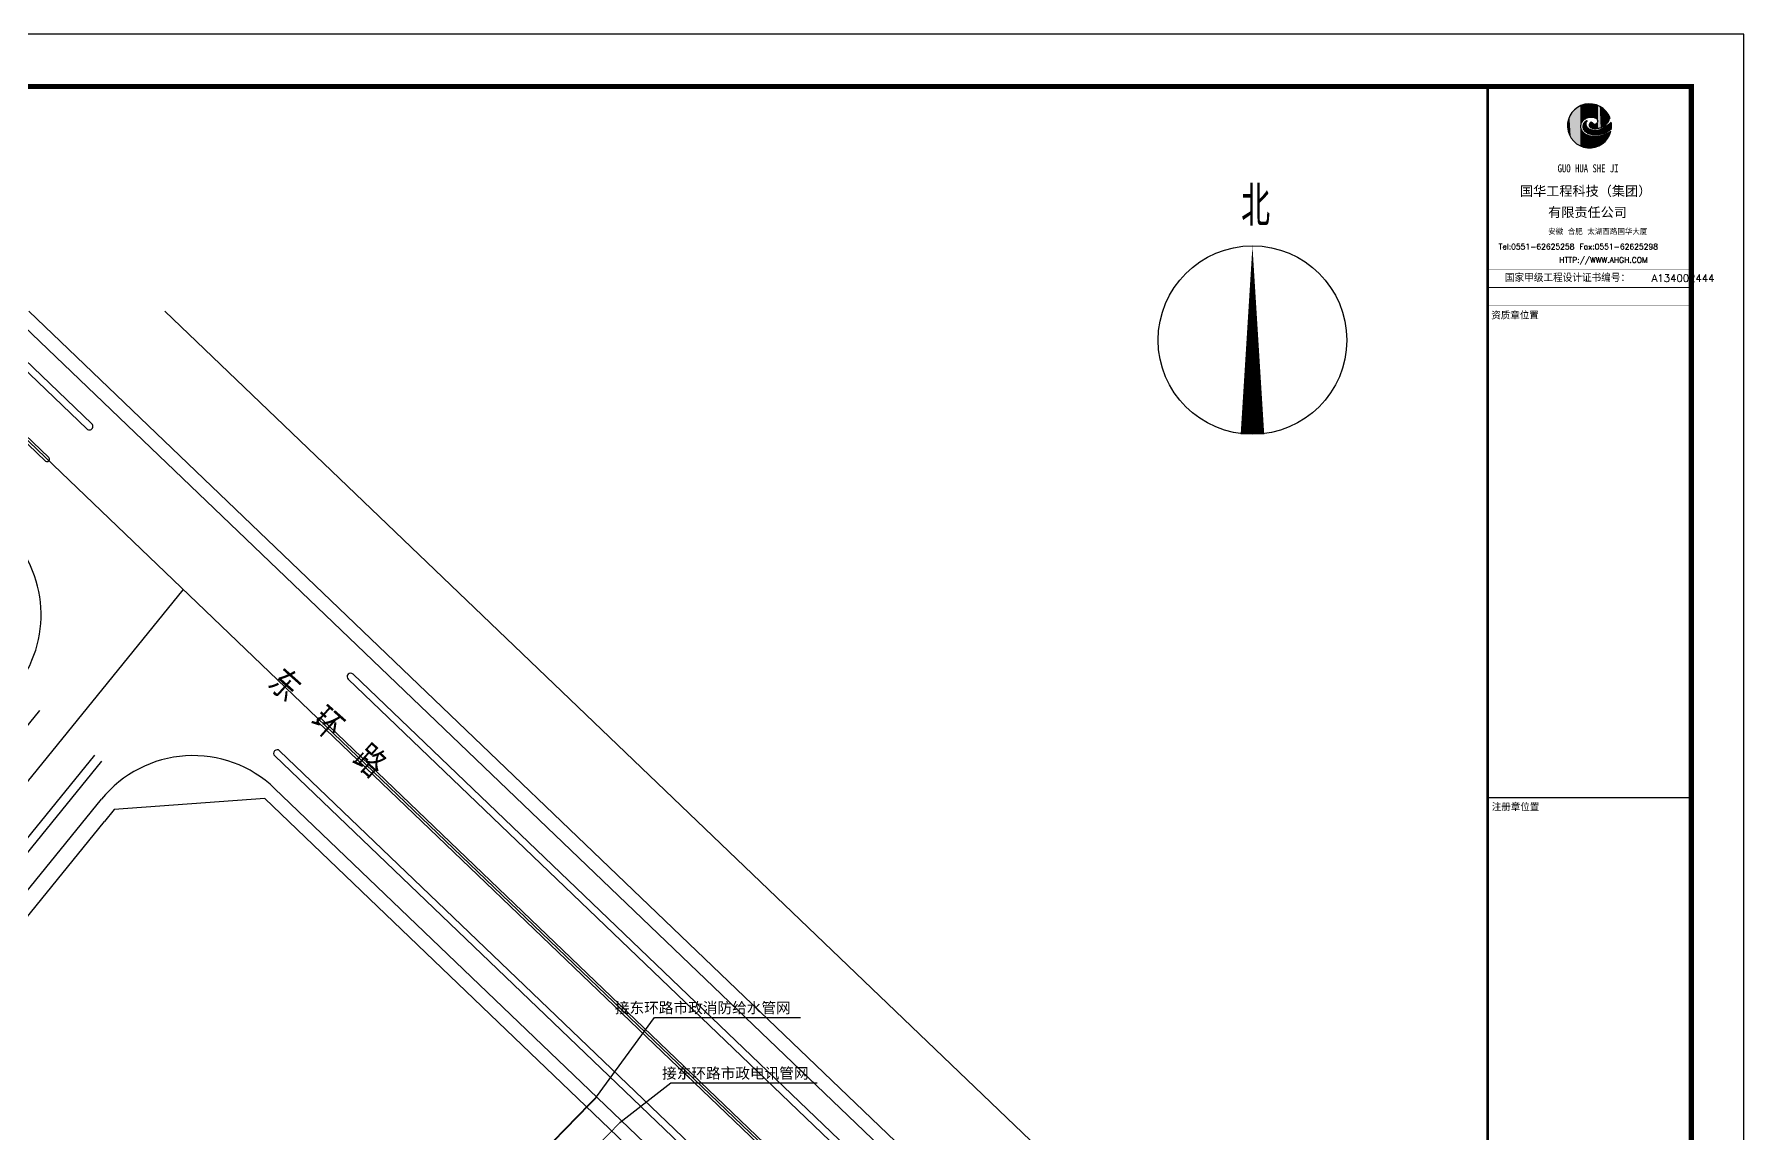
# Model space of a CAD drawing. Extents: x -21908402 to 2004492, y 83987 to 5079726.
# Drawn here: x 1971858 to 2004492, y 419987 to 440987 of the extents above; entities that cross this region are included whole.
import ezdxf

# ---------------------------------------------------------------- set-up
doc = ezdxf.new("R2010")
doc.units = 0
doc.header["$LTSCALE"] = 1000
doc.linetypes.add('DASHDOT', pattern=[25.4, 12.7, -6.35, 0, -6.35])
doc.layers.get('0').update_dxf_attribs({"linetype": 'CONTINUOUS'})
for name, color, linetype in [('DIM_LEAD', 3, 'CONTINUOUS'), ('DIM_SYMB', 3, 'CONTINUOUS'), ('PP-PM-TK', 7, 'CONTINUOUS'), ('PUB_TEXT', 7, 'CONTINUOUS'), ('PUB_TITLE', 4, 'CONTINUOUS'), ('RD-中线', 1, 'CONTINUOUS'), ('RD-侧石线', 5, 'CONTINUOUS'), ('RD-红线', 7, 'CONTINUOUS'), ('RD-绿线', 3, 'CONTINUOUS'), ('TX-图例', 7, 'CONTINUOUS'), ('地块划分线', 1, 'DASHDOT')]:
    doc.layers.add(name, color=color, linetype=linetype)
doc.styles.add('-黑体', font='simhei.ttf', dxfattribs={"width": 0.8})
doc.styles.add('_TCH_DIM', font='SIMPLEX', dxfattribs={"bigfont": 'GBCBIG'})
doc.styles.add('_TCH_DYN', font='')
doc.styles.add('DIMST', font='', dxfattribs={"width": 0.8})
doc.styles.add('STYLE1', font='simhei.ttf', dxfattribs={"width": 0.8})
doc.styles.add('TQ', font='txt.shx', dxfattribs={"width": 0.8, "bigfont": 'hztxt.shx'})
doc.styles.get('_TCH_DYN').set_extended_font_data('SimSun')
doc.styles.get('DIMST').set_extended_font_data('SimSun')
doc.linetypes.add('GX_GS', pattern='A,2,-0.1,[61,LZX,S=1,R=0,X=0,Y=0],-1.0125,2', length=5.1125)

# ---------------------------------------------------------------- blocks, each defined once
blk = doc.blocks.new('*U12')
at = {"layer": 'PP-PM-TK', "color": 1}
for points in [[(-504, 535), (-434, -593), (-434, 589)], [(-434, 589), (-390, -619), (-390, 622)], [(-434, -593), (-434, 589), (-390, -619)], [(-390, 622), (-310, -666), (-310, 662)], [(-390, -619), (-390, 622), (-310, -666)], [(-310, 662), (-302, -669), (-302, 667)], [(-310, -666), (-310, 662), (-302, -669)], [(-302, 667), (-300, 1), (-300, 667)], [(-300, 667), (-299, 9), (-299, 668)], [(-299, 668), (-289, 51), (-289, 673)], [(-289, 673), (-287, 62), (-287, 674)], [(-287, 674), (-274, 89), (-274, 680)], [(-274, 680), (-262, 115), (-262, 686)], [(-262, 686), (-255, 126), (-255, 688)], [(-262, 686), (-262, 115), (-262, 686)], [(-255, 688), (-231, 157), (-231, 695)], [(-231, 695), (-227, 163), (-227, 696)], [(-227, 696), (-222, 168), (-222, 697)], [(-222, 697), (-221, 168), (-221, 697)], [(-221, 697), (-215, 174), (-215, 699)], [(-215, 699), (-211, 177), (-211, 700)], [(-211, 700), (-202, 186), (-202, 703)], [(-202, 703), (-199, 188), (-199, 704)], [(-199, 704), (-185, 201), (-185, 708)], [(-185, 708), (-183, 203), (-183, 708)], [(-183, 708), (-179, 206), (-179, 709)], [(-179, 709), (-176, 208), (-176, 710)], [(-176, 710), (-175, 208), (-175, 710)], [(-175, 710), (-163, 216), (-163, 714)], [(-163, 714), (-142, 228), (-142, 719)], [(-142, 719), (-124, 239), (-124, 724)], [(-124, 724), (-123, 240), (-123, 724)], [(-123, 724), (-122, 240), (-122, 724)], [(-122, 724), (-114, 243), (-114, 725)], [(-114, 725), (-112, 244), (-112, 725)], [(-112, 725), (-112, 244), (-112, 725)], [(-112, 725), (-111, 244), (-111, 725)], [(-111, 725), (-110, 245), (-110, 725)], [(-110, 725), (-105, 247), (-105, 725)], [(-105, 725), (-102, 248), (-102, 726)], [(-102, 726), (-101, 249), (-101, 726)], [(-101, 726), (-95, 251), (-95, 726)], [(-95, 726), (-89, 254), (-89, 727)], [(-89, 727), (-85, 255), (-85, 727)], [(-85, 727), (-83, 256), (-83, 727)], [(-83, 727), (-79, 257), (-79, 727)], [(-79, 727), (-59, 265), (-59, 729)], [(-59, 729), (-54, 267), (-54, 729)], [(-54, 729), (-45, 270), (-45, 730)], [(-45, 730), (-34, 272), (-34, 731)], [(-34, 731), (-28, 273), (-28, 731)], [(-28, 731), (-19, 276), (-19, 732)], [(-19, 732), (-12, 276), (-12, 732)], [(-12, 732), (-10, 277), (-10, 732)], [(-10, 732), (-10, 277), (-10, 732)], [(-10, 732), (-9, 277), (-9, 732)], [(-9, 732), (-4, 277), (-4, 733)], [(-4, 733), (-3, 277), (-3, 733)], [(-3, 733), (2, 278), (2, 733)], [(2, 733), (7, 279), (7, 734)], [(7, 734), (16, 280), (16, 734)], [(16, 280), (16, 734), (18, 279)], [(16, 734), (18, 279), (18, 734)], [(18, 279), (18, 734), (21, 279)], [(21, 279), (21, 734), (28, 279)], [(28, 279), (28, 733), (30, 279)], [(30, 279), (30, 733), (40, 278)], [(40, 278), (40, 732), (44, 278)], [(44, 278), (44, 731), (58, 277)], [(58, 277), (58, 730), (69, 276)], [(69, 276), (69, 728), (70, 276)], [(70, 276), (70, 728), (84, 275)], [(84, 275), (84, 726), (85, 275)], [(85, 275), (85, 726), (108, 274)], [(108, 274), (108, 723), (108, 274)], [(108, 274), (108, 723), (108, 274)], [(108, 274), (108, 723), (109, 274)], [(109, 274), (109, 723), (112, 273)], [(112, 273), (112, 723), (135, 270)], [(135, 270), (135, 720), (147, 269)], [(147, 269), (147, 719), (152, 268)], [(152, 268), (152, 718), (152, 268)], [(152, 268), (152, 718), (159, 268)], [(159, 268), (159, 717), (160, 267)], [(160, 267), (160, 717), (164, 267)], [(164, 267), (164, 716), (171, 265)], [(171, 265), (171, 713), (179, 263)], [(179, 263), (179, 711), (185, 262)], [(185, 262), (185, 709), (191, 261)], [(191, 261), (191, 707), (207, 254)], [(207, 254), (207, 702), (209, 253)], [(209, 253), (209, 701), (217, 250)], [(217, 250), (217, 698), (225, 244)], [(225, 244), (225, 696), (243, 230)], [(243, 230), (243, 690), (246, 228)], [(246, 228), (246, 689), (248, 227)], [(248, 227), (248, 688), (249, 226)], [(249, 226), (249, 688), (255, 216)], [(255, 216), (255, 686), (266, 199)], [(266, 199), (266, 682), (270, 192)], [(270, 192), (270, 681), (276, 155)], [(-734, 26), (-725, -117), (-725, 92)], [(-725, 92), (-715, -155), (-715, 168)], [(-725, -117), (-725, 92), (-715, -155)], [(-715, 168), (-689, -255), (-689, 245)], [(-715, -155), (-715, 168), (-689, -255)], [(-689, 245), (-669, -296), (-669, 303)], [(-689, -255), (-689, 245), (-669, -296)], [(-669, 303), (-627, -384), (-627, 377)], [(-669, -296), (-669, 303), (-627, -384)], [(-627, 377), (-598, -422), (-598, 427)], [(-627, -384), (-627, 377), (-598, -422)], [(-598, 427), (-540, -498), (-540, 493)], [(-598, -422), (-598, 427), (-540, -498)], [(-540, 493), (-504, -531), (-504, 535)], [(-540, -498), (-540, 493), (-504, -531)], [(-504, -531), (-504, 535), (-434, -593)], [(-222, 3), (-221, -43), (-221, 4)], [(-221, 4), (-215, -82), (-215, 32)], [(-221, -43), (-221, 4), (-215, -82)], [(-215, 32), (-211, -92), (-211, 48)], [(-215, -82), (-215, 32), (-211, -92)], [(-211, 48), (-202, -118), (-202, 68)], [(-211, -92), (-211, 48), (-202, -118)], [(-202, 68), (-199, -122), (-199, 73)], [(-202, -118), (-202, 68), (-199, -122)], [(-199, 73), (-185, -143), (-185, 93)], [(-199, -122), (-199, 73), (-185, -143)], [(-185, 93), (-183, -145), (-183, 96)], [(-185, -143), (-185, 93), (-183, -145)], [(-183, 96), (-179, -149), (-179, 100)], [(-183, -145), (-183, 96), (-179, -149)], [(-179, 100), (-176, -152), (-176, 103)], [(-179, -149), (-179, 100), (-176, -152)], [(-176, 103), (-175, -153), (-175, 104)], [(-176, -152), (-176, 103), (-175, -153)], [(-175, 104), (-163, -165), (-163, 116)], [(-175, -153), (-175, 104), (-163, -165)], [(-163, 116), (-142, -181), (-142, 137)], [(-163, -165), (-163, 116), (-142, -181)], [(-142, 137), (-124, -195), (-124, 151)], [(-142, -181), (-142, 137), (-124, -195)], [(-124, 151), (-123, -196), (-123, 152)], [(-124, -195), (-124, 151), (-123, -196)], [(-123, 152), (-122, -196), (-122, 153)], [(-123, -196), (-123, 152), (-122, -196)], [(-122, 153), (-114, -202), (-114, 157)], [(-122, -196), (-122, 153), (-114, -202)], [(-114, 157), (-112, 107), (-112, 158)], [(-114, -202), (-114, 87), (-112, -204)], [(-112, 158), (-111, 117), (-111, 159)], [(-112, 158), (-112, 108), (-112, 158)], [(-112, -204), (-112, 45), (-112, -204)], [(-112, -204), (-112, 42), (-111, -204)], [(-111, 159), (-110, 119), (-110, 159)], [(-111, -204), (-111, 38), (-110, -205)], [(-110, 159), (-105, 131), (-105, 162)], [(-110, -205), (-110, 34), (-105, -208)], [(-105, 162), (-102, 135), (-102, 164)], [(-105, -208), (-105, 12), (-102, -210)], [(-102, 164), (-101, 137), (-101, 165)], [(-101, 165), (-95, 145), (-95, 166)], [(-95, 166), (-89, 151), (-89, 167)], [(-12, 25), (-10, 11), (-10, 47)], [(-10, 47), (-9, 4), (-9, 50)], [(-10, 11), (-10, 47), (-10, 10)], [(-10, 47), (-10, 10), (-10, 47)], [(-10, 10), (-10, 47), (-9, 4)], [(-9, 50), (-4, -7), (-4, 68)], [(-9, 4), (-9, 50), (-4, -7)], [(-4, 68), (-3, -8), (-3, 69)], [(-4, -7), (-4, 68), (-3, -8)], [(-3, 69), (2, -19), (2, 80)], [(-3, -8), (-3, 69), (2, -19)], [(2, 80), (7, -24), (7, 87)], [(2, -19), (2, 80), (7, -24)], [(7, 87), (16, -35), (16, 98)], [(7, -24), (7, 87), (16, -35)], [(16, 98), (18, -37), (18, 100)], [(16, -35), (16, 98), (18, -37)], [(18, 100), (21, -39), (21, 103)], [(18, -37), (18, 100), (21, -39)], [(21, 103), (28, -45), (28, 111)], [(21, -39), (21, 103), (28, -45)], [(28, 111), (30, -46), (30, 113)], [(28, -45), (28, 111), (30, -46)], [(30, 113), (40, -53), (40, 121)], [(30, -46), (30, 113), (40, -53)], [(40, 121), (44, -56), (44, 124)], [(40, -53), (40, 121), (44, -56)], [(44, 124), (58, -63), (58, 135)], [(44, -56), (44, 124), (58, -63)], [(58, -63), (58, 135), (69, -69)], [(69, -69), (69, 126), (70, -69)], [(70, -69), (70, 125), (84, -74)], [(84, -74), (84, 113), (85, -74)], [(85, -74), (85, 112), (108, -81)], [(108, -81), (108, 88), (108, -82)], [(108, -82), (108, 87), (108, -82)], [(108, -82), (108, 87), (109, -82)], [(109, -82), (109, 87), (112, -82)], [(112, -82), (112, 84), (135, -86)], [(135, -86), (135, 66), (147, -88)], [(147, -88), (147, 62), (152, -88)], [(152, -88), (152, 60), (152, -89)], [(152, -89), (152, 60), (159, -89)], [(159, -89), (159, 59), (160, -89)], [(160, -89), (160, 59), (164, -89)], [(164, -89), (164, 59), (171, -89)], [(171, 58), (179, -90), (179, 60)], [(171, -89), (171, 58), (179, -90)], [(179, 60), (185, -90), (185, 61)], [(179, -90), (179, 60), (185, -90)], [(185, 61), (191, -90), (191, 62)], [(191, 62), (207, -89), (207, 65)], [(207, 65), (209, -89), (209, 66)], [(209, 66), (217, -89), (217, 70)], [(217, 70), (225, -89), (225, 75)], [(225, 75), (243, -87), (243, 86)], [(243, 86), (246, -86), (246, 91)], [(246, 91), (248, -86), (248, 93)], [(248, 93), (249, -86), (249, 94)], [(249, 94), (255, -86), (255, 102)], [(255, 102), (266, -84), (266, 117)], [(266, 117), (270, -84), (270, 133)], [(270, 133), (276, -83), (276, 155)], [(569, -14), (588, -190), (588, 2)], [(588, 2), (593, -187), (593, 6)], [(593, 6), (610, -177), (610, 20)], [(610, 20), (616, -173), (616, 25)], [(616, 25), (618, -171), (618, 27)], [(618, 27), (637, -159), (637, 43)], [(637, 43), (643, -155), (643, 48)], [(643, 48), (653, -148), (653, 57)], [(653, 57), (662, -142), (662, 66)], [(662, 66), (664, -140), (664, 68)], [(664, 68), (683, -126), (683, 86)], [(683, 86), (711, -105), (711, 112)], [(711, 112), (724, -95), (724, 124)], [(-302, -669), (-302, -30), (-300, -669)], [(-300, -669), (-300, -43), (-299, -670)], [(-299, -670), (-299, -61), (-289, -673)], [(-289, -673), (-289, -97), (-287, -674)], [(-287, -674), (-287, -102), (-274, -679)], [(-274, -679), (-274, -130), (-262, -683)], [(-262, -683), (-262, -150), (-262, -683)], [(-262, -683), (-262, -150), (-255, -686)], [(-255, -686), (-255, -162), (-231, -694)], [(-231, -694), (-231, -192), (-227, -695)], [(-227, -695), (-227, -195), (-222, -697)], [(-222, -697), (-222, -201), (-221, -697)], [(-221, -697), (-221, -201), (-215, -699)], [(-215, -699), (-215, -207), (-211, -701)], [(-211, -701), (-211, -210), (-202, -704)], [(-202, -704), (-202, -219), (-199, -705)], [(-199, -705), (-199, -222), (-185, -710)], [(-185, -710), (-185, -235), (-183, -711)], [(-183, -711), (-183, -237), (-179, -712)], [(-179, -712), (-179, -241), (-176, -713)], [(-176, -713), (-176, -244), (-175, -713)], [(-175, -713), (-175, -244), (-163, -715)], [(-163, -715), (-163, -252), (-142, -718)], [(-142, -718), (-142, -265), (-124, -721)], [(-124, -721), (-124, -276), (-123, -721)], [(-123, -721), (-123, -277), (-122, -721)], [(-122, -721), (-122, -277), (-114, -722)], [(-114, -722), (-114, -282), (-112, -723)], [(-112, -723), (-112, -284), (-112, -723)], [(-112, -723), (-112, -284), (-111, -723)], [(-111, -723), (-111, -284), (-110, -723)], [(-110, -723), (-110, -285), (-105, -724)], [(-105, -724), (-105, -287), (-102, -724)], [(-102, -210), (-102, -2), (-101, -212)], [(-102, -724), (-102, -288), (-101, -724)], [(-101, -212), (-101, -5), (-95, -215)], [(-101, -724), (-101, -289), (-95, -725)], [(-95, -215), (-95, -17), (-89, -219)], [(-95, -725), (-95, -291), (-89, -726)], [(-89, -219), (-89, -28), (-85, -222)], [(-89, -726), (-89, -294), (-85, -727)], [(-85, -222), (-85, -35), (-83, -223)], [(-85, -727), (-85, -295), (-83, -727)], [(-83, -223), (-83, -39), (-79, -226)], [(-83, -727), (-83, -296), (-79, -727)], [(-79, -226), (-79, -46), (-59, -239)], [(-79, -727), (-79, -298), (-59, -730)], [(-59, -239), (-59, -68), (-54, -241)], [(-59, -730), (-59, -306), (-54, -731)], [(-54, -241), (-54, -73), (-45, -246)], [(-54, -731), (-54, -308), (-45, -732)], [(-45, -246), (-45, -83), (-34, -252)], [(-45, -732), (-45, -312), (-34, -734)], [(-34, -252), (-34, -91), (-28, -254)], [(-28, -254), (-28, -95), (-19, -259)], [(-19, -259), (-19, -101), (-12, -263)], [(-12, -263), (-12, -106), (-10, -264)], [(-10, -264), (-10, -108), (-10, -264)], [(-10, -264), (-10, -108), (-9, -264)], [(-9, -264), (-9, -108), (-4, -267)], [(-4, -267), (-4, -111), (-3, -267)], [(-3, -267), (-3, -111), (2, -269)], [(2, -269), (2, -114), (7, -270)], [(7, -270), (7, -116), (16, -273)], [(16, -273), (16, -121), (18, -274)], [(18, -274), (18, -122), (21, -274)], [(21, -274), (21, -123), (28, -277)], [(28, -277), (28, -127), (30, -277)], [(30, -277), (30, -128), (40, -280)], [(40, -280), (40, -131), (44, -281)], [(44, -281), (44, -133), (58, -283)], [(58, -283), (58, -137), (69, -285)], [(69, -285), (69, -141), (70, -285)], [(70, -285), (70, -141), (84, -288)], [(84, -288), (84, -144), (85, -288)], [(85, -288), (85, -144), (108, -289)], [(108, -289), (108, -149), (108, -289)], [(108, -289), (108, -149), (108, -289)], [(108, -289), (108, -149), (109, -289)], [(109, -289), (109, -150), (112, -289)], [(112, -289), (112, -150), (135, -291)], [(135, -291), (135, -153), (147, -291)], [(147, -291), (147, -154), (152, -291)], [(152, -291), (152, -155), (152, -291)], [(152, -291), (152, -155), (159, -292)], [(152, -344), (152, -716), (152, -344)], [(152, -344), (159, -714), (159, -344)], [(159, -292), (159, -155), (160, -292)], [(159, -344), (160, -714), (160, -344)], [(160, -292), (160, -156), (164, -292)], [(160, -344), (164, -713), (164, -344)], [(164, -292), (164, -156), (171, -292)], [(164, -344), (171, -711), (171, -344)], [(171, -292), (171, -156), (179, -293)], [(171, -344), (179, -709), (179, -343)], [(179, -343), (185, -707), (185, -343)], [(185, -343), (191, -706), (191, -343)], [(191, -343), (207, -702), (207, -342)], [(207, -156), (209, -291), (209, -156)], [(207, -342), (209, -701), (209, -342)], [(209, -156), (217, -291), (217, -155)], [(209, -342), (217, -699), (217, -342)], [(217, -155), (225, -290), (225, -155)], [(217, -342), (225, -697), (225, -341)], [(225, -155), (243, -289), (243, -153)], [(225, -341), (243, -693), (243, -340)], [(243, -153), (246, -289), (246, -153)], [(243, -340), (246, -692), (246, -340)], [(246, -153), (248, -289), (248, -153)], [(246, -340), (248, -692), (248, -340)], [(248, -153), (249, -289), (249, -153)], [(248, -340), (249, -691), (249, -340)], [(249, -153), (255, -289), (255, -152)], [(249, -340), (255, -688), (255, -339)], [(255, -152), (266, -288), (266, -150)], [(255, -339), (266, -683), (266, -338)], [(266, -150), (270, -288), (270, -150)], [(266, -338), (270, -681), (270, -338)], [(270, -150), (276, -288), (276, -149)], [(270, -338), (276, -678), (276, -337)], [(276, -149), (283, -287), (283, -147)], [(276, -337), (283, -675), (283, -337)], [(283, -147), (296, -287), (296, -145)], [(283, -337), (296, -669), (296, -335)], [(296, -145), (302, -286), (302, -144)], [(296, -335), (302, -666), (302, -335)], [(302, -144), (307, -286), (307, -143)], [(302, -335), (307, -664), (307, -334)], [(307, -143), (311, -285), (311, -142)], [(307, -334), (311, -662), (311, -334)], [(311, -142), (341, -281), (341, -133)], [(311, -334), (341, -648), (341, -328)], [(341, -133), (369, -276), (369, -125)], [(341, -328), (369, -634), (369, -323)], [(369, -125), (375, -275), (375, -123)], [(369, -323), (375, -631), (375, -322)], [(375, -123), (377, -275), (377, -123)], [(375, -322), (377, -631), (377, -322)], [(377, -123), (383, -273), (383, -121)], [(377, -322), (383, -626), (383, -320)], [(383, -121), (397, -269), (397, -115)], [(383, -320), (397, -616), (397, -316)], [(397, -115), (421, -264), (421, -104)], [(397, -316), (421, -598), (421, -309)], [(421, -104), (431, -261), (431, -100)], [(421, -309), (431, -591), (431, -307)], [(431, -100), (444, -256), (444, -94)], [(431, -307), (444, -581), (444, -303)], [(444, -94), (450, -254), (450, -91)], [(444, -303), (450, -576), (450, -300)], [(450, -91), (460, -250), (460, -87)], [(450, -300), (460, -569), (460, -297)], [(460, -87), (483, -242), (483, -74)], [(460, -297), (483, -552), (483, -288)], [(483, -74), (492, -239), (492, -68)], [(483, -288), (492, -546), (492, -285)], [(492, -68), (509, -231), (509, -58)], [(492, -68), (492, -239), (492, -68)], [(492, -284), (509, -527), (509, -278)], [(492, -285), (492, -545), (492, -284)], [(509, -58), (512, -229), (512, -56)], [(509, -278), (512, -524), (512, -277)], [(512, -56), (513, -229), (513, -55)], [(512, -277), (513, -522), (513, -276)], [(513, -55), (530, -221), (530, -43)], [(513, -276), (530, -504), (530, -269)], [(530, -43), (542, -215), (542, -35)], [(530, -269), (542, -491), (542, -263)], [(542, -35), (552, -210), (552, -28)], [(542, -263), (552, -480), (552, -258)], [(552, -28), (555, -209), (555, -25)], [(552, -258), (555, -476), (555, -257)], [(555, -25), (569, -201), (569, -14)], [(555, -257), (569, -461), (569, -251)], [(569, -251), (588, -440), (588, -242)], [(588, -242), (593, -432), (593, -239)], [(593, -239), (610, -405), (610, -232)], [(610, -232), (616, -395), (616, -229)], [(616, -229), (618, -391), (618, -228)], [(618, -228), (637, -360), (637, -219)], [(637, -219), (643, -350), (643, -217)], [(643, -217), (653, -334), (653, -212)], [(653, -212), (662, -318), (662, -207)], [(662, -207), (664, -312), (664, -206)], [(664, -206), (683, -260), (683, -197)], [(683, -260), (683, -197), (711, -183)]]:
    blk.add_solid(points, dxfattribs=at)
at = {"layer": 'PP-PM-TK', "color": 1, "extrusion": (0, 0, -1)}
for points in [[(302, -30), (302, 667), (300, 1)], [(300, 1), (300, 667), (299, 9)], [(299, 9), (299, 668), (289, 51)], [(289, 51), (289, 673), (287, 62)], [(287, 62), (287, 674), (274, 89)], [(274, 89), (274, 680), (262, 115)], [(262, 115), (262, 686), (262, 115)], [(262, 115), (262, 686), (255, 126)], [(255, 126), (255, 688), (231, 157)], [(231, 157), (231, 695), (227, 163)], [(227, 163), (227, 696), (222, 168)], [(222, 168), (222, 697), (221, 168)], [(221, 168), (221, 697), (215, 174)], [(215, 174), (215, 699), (211, 177)], [(211, 177), (211, 700), (202, 186)], [(202, 186), (202, 703), (199, 188)], [(199, 188), (199, 704), (185, 201)], [(185, 201), (185, 708), (183, 203)], [(183, 203), (183, 708), (179, 206)], [(179, 206), (179, 709), (176, 208)], [(176, 208), (176, 710), (175, 208)], [(175, 208), (175, 710), (163, 216)], [(163, 216), (163, 714), (142, 228)], [(142, 228), (142, 719), (124, 239)], [(124, 239), (124, 724), (123, 240)], [(123, 240), (123, 724), (122, 240)], [(122, 240), (122, 724), (114, 243)], [(114, 243), (114, 725), (112, 244)], [(112, 244), (112, 725), (112, 244)], [(112, 244), (112, 725), (111, 244)], [(111, 244), (111, 725), (110, 245)], [(110, 245), (110, 725), (105, 247)], [(105, 247), (105, 725), (102, 248)], [(102, 248), (102, 726), (101, 249)], [(101, 249), (101, 726), (95, 251)], [(95, 251), (95, 726), (89, 254)], [(89, 254), (89, 727), (85, 255)], [(85, 255), (85, 727), (83, 256)], [(83, 256), (83, 727), (79, 257)], [(79, 257), (79, 727), (59, 265)], [(59, 265), (59, 729), (54, 267)], [(54, 267), (54, 729), (45, 270)], [(45, 270), (45, 730), (34, 272)], [(34, 272), (34, 731), (28, 273)], [(28, 273), (28, 731), (19, 276)], [(19, 276), (19, 732), (12, 276)], [(12, 276), (12, 732), (10, 277)], [(10, 277), (10, 732), (10, 277)], [(10, 277), (10, 732), (9, 277)], [(9, 277), (9, 732), (4, 277)], [(4, 277), (4, 733), (3, 277)], [(3, 277), (3, 733), (-2, 278)], [(-2, 278), (-2, 733), (-7, 279)], [(-7, 279), (-7, 734), (-16, 280)], [(-18, 734), (-21, 279), (-21, 734)], [(-21, 734), (-28, 279), (-28, 733)], [(-28, 733), (-30, 279), (-30, 733)], [(-30, 733), (-40, 278), (-40, 732)], [(-40, 732), (-44, 278), (-44, 731)], [(-44, 731), (-58, 277), (-58, 730)], [(-58, 730), (-69, 276), (-69, 728)], [(-69, 728), (-70, 276), (-70, 728)], [(-70, 728), (-84, 275), (-84, 726)], [(-84, 726), (-85, 275), (-85, 726)], [(-85, 726), (-108, 274), (-108, 723)], [(-108, 723), (-108, 274), (-108, 723)], [(-108, 723), (-108, 274), (-108, 723)], [(-108, 723), (-109, 274), (-109, 723)], [(-109, 723), (-112, 273), (-112, 723)], [(-112, 723), (-135, 270), (-135, 720)], [(-135, 720), (-147, 269), (-147, 719)], [(-147, 719), (-152, 268), (-152, 718)], [(-152, 718), (-152, 268), (-152, 718)], [(-152, 718), (-159, 268), (-159, 717)], [(-159, 717), (-160, 267), (-160, 717)], [(-160, 717), (-164, 267), (-164, 716)], [(-164, 716), (-171, 265), (-171, 713)], [(-171, 713), (-179, 263), (-179, 711)], [(-179, 711), (-185, 262), (-185, 709)], [(-185, 709), (-191, 261), (-191, 707)], [(-191, 707), (-207, 254), (-207, 702)], [(-207, 702), (-209, 253), (-209, 701)], [(-209, 701), (-217, 250), (-217, 698)], [(-217, 698), (-225, 244), (-225, 696)], [(-225, 696), (-243, 230), (-243, 690)], [(-243, 690), (-246, 228), (-246, 689)], [(-246, 689), (-248, 227), (-248, 688)], [(-248, 688), (-249, 226), (-249, 688)], [(-249, 688), (-255, 216), (-255, 686)], [(-255, 686), (-266, 199), (-266, 682)], [(-266, 682), (-270, 192), (-270, 681)], [(-270, 681), (-276, 155), (-276, 679)], [(-276, -83), (-276, 679), (-283, -83)], [(-276, 679), (-283, -83), (-283, 677)], [(-283, -83), (-283, 677), (-296, -80)], [(-283, 677), (-296, -80), (-296, 672)], [(-296, -80), (-296, 672), (-302, -79)], [(-296, 672), (-302, -79), (-302, 669)], [(-302, -79), (-302, 669), (-307, -78)], [(-302, 669), (-307, -78), (-307, 666)], [(-307, -78), (-307, 666), (-311, -77)], [(-307, 666), (-311, -77), (-311, 664)], [(-311, -77), (-311, 664), (-341, -71)], [(-311, 664), (-341, -71), (-341, 647)], [(-341, -71), (-341, 647), (-369, -62)], [(-341, 647), (-369, -62), (-369, 631)], [(-369, -62), (-369, 631), (-375, -61)], [(-369, 631), (-375, -61), (-375, 628)], [(-375, -61), (-375, 628), (-377, -60)], [(-375, 628), (-377, -60), (-377, 627)], [(-377, -60), (-377, 627), (-383, -58)], [(-377, 627), (-383, -58), (-383, 623)], [(-383, -58), (-383, 623), (-397, -54)], [(-383, 623), (-397, -54), (-397, 616)], [(-397, -54), (-397, 616), (-421, -43)], [(-397, 616), (-421, -43), (-421, 602)], [(-421, -43), (-421, 602), (-431, -38)], [(-421, 602), (-431, -38), (-431, 594)], [(-431, -38), (-431, 594), (-444, -32)], [(-431, 594), (-444, -32), (-444, 582)], [(-444, -32), (-444, 582), (-450, -29)], [(-444, 582), (-450, -29), (-450, 577)], [(-450, -29), (-450, 577), (-460, -23)], [(-450, 577), (-460, -23), (-460, 568)], [(114, 87), (114, 157), (112, 107)], [(114, 87), (112, -204), (112, 45)], [(112, 107), (112, 158), (112, 108)], [(112, 108), (112, 158), (111, 117)], [(112, 45), (112, -204), (112, 42)], [(112, 42), (111, -204), (111, 38)], [(111, 117), (111, 159), (110, 119)], [(111, 38), (110, -205), (110, 34)], [(110, 119), (110, 159), (105, 131)], [(110, 34), (105, -208), (105, 12)], [(105, 131), (105, 162), (102, 135)], [(105, 12), (102, -210), (102, -2)], [(102, 135), (102, 164), (101, 137)], [(101, 137), (101, 165), (95, 145)], [(95, 145), (95, 166), (89, 151)], [(89, 151), (89, 167), (85, 154)], [(89, 167), (85, 154), (85, 164)], [(85, 154), (85, 164), (83, 163)], [(-58, 135), (-69, -69), (-69, 126)], [(-69, 126), (-70, -69), (-70, 125)], [(-70, 125), (-84, -74), (-84, 113)], [(-84, 113), (-85, -74), (-85, 112)], [(-85, 112), (-108, -81), (-108, 88)], [(-108, 88), (-108, -82), (-108, 87)], [(-108, 87), (-108, -82), (-108, 87)], [(-108, 87), (-109, -82), (-109, 87)], [(-109, 87), (-112, -82), (-112, 84)], [(-112, 84), (-135, -86), (-135, 66)], [(-135, 66), (-147, -88), (-147, 62)], [(-147, 62), (-152, -88), (-152, 60)], [(-152, 60), (-152, -89), (-152, 60)], [(-152, 60), (-159, -89), (-159, 59)], [(-159, 59), (-160, -89), (-160, 59)], [(-160, 59), (-164, -89), (-164, 59)], [(-164, 59), (-171, -89), (-171, 58)], [(-185, -90), (-185, 61), (-191, -90)], [(-191, -90), (-191, 62), (-207, -89)], [(-207, -89), (-207, 65), (-209, -89)], [(-209, -89), (-209, 66), (-217, -89)], [(-217, -89), (-217, 70), (-225, -89)], [(-225, -89), (-225, 75), (-243, -87)], [(-243, -87), (-243, 86), (-246, -86)], [(-246, -86), (-246, 91), (-248, -86)], [(-248, -86), (-248, 93), (-249, -86)], [(-249, -86), (-249, 94), (-255, -86)], [(-255, -86), (-255, 102), (-266, -84)], [(-266, -84), (-266, 117), (-270, -84)], [(-270, -84), (-270, 133), (-276, -83)], [(-460, -23), (-460, 568), (-483, -10)], [(-460, 568), (-483, -10), (-483, 549)], [(-483, -10), (-483, 549), (-492, -3)], [(-483, 549), (-492, -3), (-492, 541)], [(-492, -3), (-492, 541), (-492, -3)], [(-492, 541), (-492, -3), (-492, 541)], [(-492, -3), (-492, 541), (-509, 10)], [(-492, 541), (-509, 10), (-509, 527)], [(-509, 10), (-509, 527), (-512, 12)], [(-509, 527), (-512, 12), (-512, 524)], [(-512, 12), (-512, 524), (-513, 13)], [(-512, 524), (-513, 13), (-513, 523)], [(-513, 13), (-513, 523), (-530, 27)], [(-513, 523), (-530, 27), (-530, 509)], [(-530, 27), (-530, 509), (-542, 38)], [(-530, 509), (-542, 38), (-542, 493)], [(-542, 38), (-542, 493), (-552, 48)], [(-542, 493), (-552, 48), (-552, 481)], [(-552, 48), (-552, 481), (-555, 52)], [(-552, 481), (-555, 52), (-555, 476)], [(-555, 52), (-555, 476), (-569, 65)], [(-555, 476), (-569, 65), (-569, 460)], [(-569, 65), (-569, 460), (-588, 89)], [(-569, 460), (-588, 89), (-588, 435)], [(-588, 89), (-588, 435), (-593, 95)], [(-588, 435), (-593, 95), (-593, 429)], [(-588, -190), (-588, 2), (-593, -187)], [(-593, 95), (-593, 429), (-610, 118)], [(-593, 429), (-610, 118), (-610, 408)], [(-593, -187), (-593, 6), (-610, -177)], [(-610, 118), (-610, 408), (-616, 126)], [(-610, 408), (-616, 126), (-616, 400)], [(-610, -177), (-610, 20), (-616, -173)], [(-616, 126), (-616, 400), (-618, 131)], [(-616, 400), (-618, 131), (-618, 397)], [(-616, -173), (-616, 25), (-618, -171)], [(-618, 131), (-618, 397), (-637, 164)], [(-618, 397), (-637, 164), (-637, 361)], [(-618, -171), (-618, 27), (-637, -159)], [(-637, 164), (-637, 361), (-643, 175)], [(-637, 361), (-643, 175), (-643, 349)], [(-637, -159), (-637, 43), (-643, -155)], [(-643, 175), (-643, 349), (-653, 192)], [(-643, 349), (-653, 192), (-653, 330)], [(-643, -155), (-643, 48), (-653, -148)], [(-653, 192), (-653, 330), (-662, 217)], [(-653, 330), (-662, 217), (-662, 311)], [(-653, -148), (-653, 57), (-662, -142)], [(-662, 217), (-662, 311), (-664, 222)], [(-662, 311), (-664, 222), (-664, 307)], [(-662, -142), (-662, 66), (-664, -140)], [(-664, 222), (-664, 307), (-683, 270)], [(-664, -140), (-664, 68), (-683, -126)], [(-683, -126), (-683, 86), (-711, -105)], [(-711, -105), (-711, 112), (-724, -95)], [(-724, -95), (-724, 124), (-729, -91)], [(-724, 124), (-729, -91), (-729, 74)], [(-729, -91), (-729, 74), (-734, 17)], [(302, -30), (300, -669), (300, -43)], [(300, -43), (299, -670), (299, -61)], [(299, -61), (289, -673), (289, -97)], [(289, -97), (287, -674), (287, -102)], [(287, -102), (274, -679), (274, -130)], [(274, -130), (262, -683), (262, -150)], [(262, -150), (262, -683), (262, -150)], [(262, -150), (255, -686), (255, -162)], [(255, -162), (231, -694), (231, -192)], [(231, -192), (227, -695), (227, -195)], [(227, -195), (222, -697), (222, -201)], [(222, -201), (221, -697), (221, -201)], [(221, -201), (215, -699), (215, -207)], [(215, -207), (211, -701), (211, -210)], [(211, -210), (202, -704), (202, -219)], [(202, -219), (199, -705), (199, -222)], [(199, -222), (185, -710), (185, -235)], [(185, -235), (183, -711), (183, -237)], [(183, -237), (179, -712), (179, -241)], [(179, -241), (176, -713), (176, -244)], [(176, -244), (175, -713), (175, -244)], [(175, -244), (163, -715), (163, -252)], [(163, -252), (142, -718), (142, -265)], [(142, -265), (124, -721), (124, -276)], [(124, -276), (123, -721), (123, -277)], [(123, -277), (122, -721), (122, -277)], [(122, -277), (114, -722), (114, -282)], [(114, -282), (112, -723), (112, -284)], [(112, -284), (112, -723), (112, -284)], [(112, -284), (111, -723), (111, -284)], [(111, -284), (110, -723), (110, -285)], [(110, -285), (105, -724), (105, -287)], [(105, -287), (102, -724), (102, -288)], [(102, -2), (101, -212), (101, -5)], [(102, -288), (101, -724), (101, -289)], [(101, -5), (95, -215), (95, -17)], [(101, -289), (95, -725), (95, -291)], [(95, -17), (89, -219), (89, -28)], [(95, -291), (89, -726), (89, -294)], [(89, -28), (85, -222), (85, -35)], [(89, -294), (85, -727), (85, -295)], [(85, -35), (83, -223), (83, -39)], [(85, -295), (83, -727), (83, -296)], [(83, -39), (79, -226), (79, -46)], [(83, -296), (79, -727), (79, -298)], [(79, -46), (59, -239), (59, -68)], [(79, -298), (59, -730), (59, -306)], [(59, -68), (54, -241), (54, -73)], [(59, -306), (54, -731), (54, -308)], [(54, -73), (45, -246), (45, -83)], [(54, -308), (45, -732), (45, -312)], [(45, -83), (34, -252), (34, -91)], [(45, -312), (34, -734), (34, -316)], [(34, -91), (28, -254), (28, -95)], [(34, -734), (34, -316), (28, -734)], [(34, -316), (28, -734), (28, -319)], [(28, -95), (19, -259), (19, -101)], [(28, -734), (28, -319), (19, -733)], [(28, -319), (19, -733), (19, -321)], [(19, -101), (12, -263), (12, -106)], [(19, -733), (19, -321), (12, -733)], [(19, -321), (12, -733), (12, -322)], [(12, -106), (10, -264), (10, -108)], [(12, -733), (12, -322), (10, -733)], [(12, -322), (10, -733), (10, -323)], [(10, -108), (10, -264), (10, -108)], [(10, -108), (9, -264), (9, -108)], [(10, -733), (10, -323), (10, -733)], [(10, -323), (10, -733), (10, -323)], [(10, -733), (10, -323), (9, -733)], [(10, -323), (9, -733), (9, -323)], [(9, -108), (4, -267), (4, -111)], [(9, -733), (9, -323), (4, -732)], [(9, -323), (4, -732), (4, -324)], [(4, -111), (3, -267), (3, -111)], [(4, -732), (4, -324), (3, -732)], [(4, -324), (3, -732), (3, -324)], [(3, -111), (-2, -269), (-2, -114)], [(3, -732), (3, -324), (-2, -732)], [(3, -324), (-2, -732), (-2, -326)], [(-2, -114), (-7, -270), (-7, -116)], [(-2, -732), (-2, -326), (-7, -732)], [(-2, -326), (-7, -732), (-7, -327)], [(-7, -116), (-16, -273), (-16, -121)], [(-7, -732), (-7, -327), (-16, -731)], [(-7, -327), (-16, -731), (-16, -329)], [(-16, -121), (-18, -274), (-18, -122)], [(-16, -731), (-16, -329), (-18, -731)], [(-16, -329), (-18, -731), (-18, -329)], [(-18, -122), (-21, -274), (-21, -123)], [(-18, -731), (-18, -329), (-21, -731)], [(-18, -329), (-21, -731), (-21, -330)], [(-21, -123), (-28, -277), (-28, -127)], [(-21, -731), (-21, -330), (-28, -731)], [(-21, -330), (-28, -731), (-28, -332)], [(-28, -127), (-30, -277), (-30, -128)], [(-28, -731), (-28, -332), (-30, -731)], [(-28, -332), (-30, -731), (-30, -332)], [(-30, -128), (-40, -280), (-40, -131)], [(-30, -731), (-30, -332), (-40, -730)], [(-30, -332), (-40, -730), (-40, -334)], [(-40, -131), (-44, -281), (-44, -133)], [(-40, -730), (-40, -334), (-44, -730)], [(-40, -334), (-44, -730), (-44, -335)], [(-44, -133), (-58, -283), (-58, -137)], [(-44, -730), (-44, -335), (-58, -729)], [(-44, -335), (-58, -729), (-58, -338)], [(-58, -137), (-69, -285), (-69, -141)], [(-58, -729), (-58, -338), (-69, -729)], [(-58, -338), (-69, -729), (-69, -339)], [(-69, -141), (-70, -285), (-70, -141)], [(-69, -729), (-69, -339), (-70, -729)], [(-69, -339), (-70, -729), (-70, -339)], [(-70, -141), (-84, -288), (-84, -144)], [(-70, -729), (-70, -339), (-84, -728)], [(-70, -339), (-84, -728), (-84, -340)], [(-84, -144), (-85, -288), (-85, -144)], [(-84, -728), (-84, -340), (-85, -728)], [(-84, -340), (-85, -728), (-85, -340)], [(-85, -144), (-108, -289), (-108, -149)], [(-85, -728), (-85, -340), (-108, -727)], [(-85, -340), (-108, -727), (-108, -342)], [(-108, -149), (-108, -289), (-108, -149)], [(-108, -149), (-108, -289), (-108, -149)], [(-108, -149), (-109, -289), (-109, -150)], [(-108, -727), (-108, -342), (-108, -727)], [(-108, -342), (-108, -727), (-108, -342)], [(-108, -727), (-108, -342), (-108, -727)], [(-108, -342), (-108, -727), (-108, -342)], [(-108, -727), (-108, -342), (-109, -727)], [(-108, -342), (-109, -727), (-109, -342)], [(-109, -150), (-112, -289), (-112, -150)], [(-109, -727), (-109, -342), (-112, -726)], [(-109, -342), (-112, -726), (-112, -342)], [(-112, -150), (-135, -291), (-135, -153)], [(-112, -726), (-112, -342), (-135, -720)], [(-112, -342), (-135, -720), (-135, -343)], [(-135, -153), (-147, -291), (-147, -154)], [(-135, -720), (-135, -343), (-147, -717)], [(-135, -343), (-147, -717), (-147, -344)], [(-147, -154), (-152, -291), (-152, -155)], [(-147, -717), (-147, -344), (-152, -716)], [(-147, -344), (-152, -716), (-152, -344)], [(-152, -155), (-152, -291), (-152, -155)], [(-152, -155), (-159, -292), (-159, -155)], [(-152, -716), (-152, -344), (-152, -716)], [(-152, -716), (-152, -344), (-159, -714)], [(-159, -155), (-160, -292), (-160, -156)], [(-159, -714), (-159, -344), (-160, -714)], [(-160, -156), (-164, -292), (-164, -156)], [(-160, -714), (-160, -344), (-164, -713)], [(-164, -156), (-171, -292), (-171, -156)], [(-164, -713), (-164, -344), (-171, -711)], [(-171, -156), (-179, -293), (-179, -156)], [(-171, -711), (-171, -344), (-179, -709)], [(-179, -293), (-179, -156), (-185, -292)], [(-179, -156), (-185, -292), (-185, -156)], [(-179, -709), (-179, -343), (-185, -707)], [(-185, -292), (-185, -156), (-191, -292)], [(-185, -156), (-191, -292), (-191, -156)], [(-185, -707), (-185, -343), (-191, -706)], [(-191, -292), (-191, -156), (-207, -291)], [(-191, -156), (-207, -291), (-207, -156)], [(-191, -706), (-191, -343), (-207, -702)], [(-207, -291), (-207, -156), (-209, -291)], [(-207, -702), (-207, -342), (-209, -701)], [(-209, -291), (-209, -156), (-217, -291)], [(-209, -701), (-209, -342), (-217, -699)], [(-217, -291), (-217, -155), (-225, -290)], [(-217, -699), (-217, -342), (-225, -697)], [(-225, -290), (-225, -155), (-243, -289)], [(-225, -697), (-225, -341), (-243, -693)], [(-243, -289), (-243, -153), (-246, -289)], [(-243, -693), (-243, -340), (-246, -692)], [(-246, -289), (-246, -153), (-248, -289)], [(-246, -692), (-246, -340), (-248, -692)], [(-248, -289), (-248, -153), (-249, -289)], [(-248, -692), (-248, -340), (-249, -691)], [(-249, -289), (-249, -153), (-255, -289)], [(-249, -691), (-249, -340), (-255, -688)], [(-255, -289), (-255, -152), (-266, -288)], [(-255, -688), (-255, -339), (-266, -683)], [(-266, -288), (-266, -150), (-270, -288)], [(-266, -683), (-266, -338), (-270, -681)], [(-270, -288), (-270, -150), (-276, -288)], [(-270, -681), (-270, -338), (-276, -678)], [(-276, -288), (-276, -149), (-283, -287)], [(-276, -678), (-276, -337), (-283, -675)], [(-283, -287), (-283, -147), (-296, -287)], [(-283, -675), (-283, -337), (-296, -669)], [(-296, -287), (-296, -145), (-302, -286)], [(-296, -669), (-296, -335), (-302, -666)], [(-302, -286), (-302, -144), (-307, -286)], [(-302, -666), (-302, -335), (-307, -664)], [(-307, -286), (-307, -143), (-311, -285)], [(-307, -664), (-307, -334), (-311, -662)], [(-311, -285), (-311, -142), (-341, -281)], [(-311, -662), (-311, -334), (-341, -648)], [(-341, -281), (-341, -133), (-369, -276)], [(-341, -648), (-341, -328), (-369, -634)], [(-369, -276), (-369, -125), (-375, -275)], [(-369, -634), (-369, -323), (-375, -631)], [(-375, -275), (-375, -123), (-377, -275)], [(-375, -631), (-375, -322), (-377, -631)], [(-377, -275), (-377, -123), (-383, -273)], [(-377, -631), (-377, -322), (-383, -626)], [(-383, -273), (-383, -121), (-397, -269)], [(-383, -626), (-383, -320), (-397, -616)], [(-397, -269), (-397, -115), (-421, -264)], [(-397, -616), (-397, -316), (-421, -598)], [(-421, -264), (-421, -104), (-431, -261)], [(-421, -598), (-421, -309), (-431, -591)], [(-431, -261), (-431, -100), (-444, -256)], [(-431, -591), (-431, -307), (-444, -581)], [(-444, -256), (-444, -94), (-450, -254)], [(-444, -581), (-444, -303), (-450, -576)], [(-450, -254), (-450, -91), (-460, -250)], [(-450, -576), (-450, -300), (-460, -569)], [(-460, -250), (-460, -87), (-483, -242)], [(-460, -569), (-460, -297), (-483, -552)], [(-483, -242), (-483, -74), (-492, -239)], [(-483, -552), (-483, -288), (-492, -546)], [(-492, -239), (-492, -68), (-492, -239)], [(-492, -239), (-492, -68), (-509, -231)], [(-492, -545), (-492, -284), (-509, -527)], [(-492, -546), (-492, -285), (-492, -545)], [(-509, -231), (-509, -58), (-512, -229)], [(-509, -527), (-509, -278), (-512, -524)], [(-512, -229), (-512, -56), (-513, -229)], [(-512, -524), (-512, -277), (-513, -522)], [(-513, -229), (-513, -55), (-530, -221)], [(-513, -522), (-513, -276), (-530, -504)], [(-530, -221), (-530, -43), (-542, -215)], [(-530, -504), (-530, -269), (-542, -491)], [(-542, -215), (-542, -35), (-552, -210)], [(-542, -491), (-542, -263), (-552, -480)], [(-552, -210), (-552, -28), (-555, -209)], [(-552, -480), (-552, -258), (-555, -476)], [(-555, -209), (-555, -25), (-569, -201)], [(-555, -476), (-555, -257), (-569, -461)], [(-569, -201), (-569, -14), (-588, -190)], [(-569, -461), (-569, -251), (-588, -440)], [(-588, -440), (-588, -242), (-593, -432)], [(-593, -432), (-593, -239), (-610, -405)], [(-610, -405), (-610, -232), (-616, -395)], [(-616, -395), (-616, -229), (-618, -391)], [(-618, -391), (-618, -228), (-637, -360)], [(-637, -360), (-637, -219), (-643, -350)], [(-643, -350), (-643, -217), (-653, -334)], [(-653, -334), (-653, -212), (-662, -318)], [(-662, -318), (-662, -207), (-664, -312)], [(-664, -312), (-664, -206), (-683, -260)]]:
    blk.add_solid(points, dxfattribs=at)
blk = doc.blocks.new('70406170226736')
at = {"layer": 'PP-PM-TK', "color": 1}
for points in [[(58, 135), (84, 113), (108, 87), (121, 75), (135, 66), (152, 60), (171, 58), (190, 60), (209, 66), (227, 74), (243, 86), (256, 101), (266, 117), (273, 135), (276, 155), (275, 174), (270, 192), (261, 210), (249, 226), (234, 239), (217, 250), (191, 261), (164, 267), (108, 274), (62, 278), (16, 280), (-19, 276), (-54, 267), (-89, 255), (-122, 240), (-151, 224), (-179, 206), (-204, 186), (-227, 163), (-246, 140), (-262, 115), (-276, 89), (-287, 62), (-295, 32), (-300, 1), (-302, -30), (-299, -61), (-289, -97), (-274, -130), (-255, -162), (-231, -192), (-204, -219), (-175, -244), (-144, -266), (-110, -285), (-70, -304), (-28, -319), (14, -330), (58, -338), (105, -343), (152, -344), (246, -340), (311, -334), (375, -322), (444, -303), (512, -277), (637, -219), (711, -183)], [(724, 124), (643, 48), (600, 10), (555, -25), (509, -58), (460, -87), (422, -105), (383, -121), (343, -134), (302, -144), (255, -152), (207, -156), (159, -155), (112, -150), (69, -141), (28, -127), (-10, -108), (-45, -83), (-63, -65), (-79, -46), (-92, -24), (-102, -2), (-109, 20), (-112, 42), (-114, 87), (-114, 102), (-111, 117), (-105, 131), (-95, 145), (-85, 154), (-82, 159), (-83, 163), (-89, 167), (-95, 167), (-101, 165), (-123, 152), (-142, 137), (-163, 118), (-183, 96), (-199, 73), (-211, 48), (-218, 26), (-222, 3), (-223, -20), (-221, -43), (-215, -82), (-209, -101), (-202, -118), (-185, -143), (-163, -165), (-112, -204), (-59, -239), (-32, -254), (-3, -267), (40, -280), (85, -288), (132, -292), (179, -293), (243, -291), (307, -286), (369, -276), (431, -261), (492, -239), (552, -210), (610, -177), (664, -140), (729, -91)], [(58, 135), (30, 113), (17, 101), (7, 87), (-4, 68), (-10, 47), (-12, 25), (-9, 4), (-5, -8), (2, -19), (11, -30), (21, -39), (44, -56), (70, -69), (89, -76), (108, -82), (147, -88), (185, -90), (225, -89), (283, -83), (312, -78), (341, -71), (369, -63), (397, -54), (424, -42), (450, -29), (483, -10), (513, 13), (542, 38), (569, 65), (593, 95), (616, 126), (635, 159), (653, 192), (669, 231), (683, 270)]]:
    blk.add_lwpolyline(points, dxfattribs=at)
for start, end in [(21.5384, 345.5567), (352.8544, 9.7328)]:
    blk.add_arc((0, 0), 735, start, end, dxfattribs=at)
blk.add_blockref('*U12', (0, 0), dxfattribs=at)
blk = doc.blocks.new('TK')
at = {"layer": 'PP-PM-TK', "color": 4}
blk.add_line((1742537, 381629), (1748371, 381629), dxfattribs=at)
for points, const_width in [([(1742537, 401993), (1742537, 341993)], 74.2), ([(1742537, 396765), (1748371, 396765)], 10.6), ([(1742537, 396237), (1748371, 396237)], 29.7), ([(1742537, 395710), (1748371, 395710)], 10.6)]:
    blk.add_lwpolyline(points, dxfattribs=dict(at, const_width=const_width))
at = {"xscale": 0.8591265000868589, "yscale": 0.859126500057755, "zscale": 0.8591265000588159}
blk.add_blockref('70406170226736', (1745454, 400867), dxfattribs=at)
at = {"layer": 'PUB_TEXT', "color": 2, "style": 'STYLE1', "width": 0.8}
blk.add_text('GUO HUA SHE JI', height=229.1, dxfattribs=at).set_placement((1744539, 399535))
at = {"layer": 'PUB_TEXT', "color": 2}
for s, height, style, p in [('国华工程科技（集团）', 275.8, '-黑体', (1743461, 398863)), ('有限责任公司', 275.8, '-黑体', (1744268, 398254)), ('Tel:0551-62625258 Fax:0551-62625298', 159.1, 'TQ', (1742853, 397327)), ('安徽', 159.1, 'TQ', (1744269, 397749)), ('合肥', 159.1, 'TQ', (1744830, 397749)), ('太湖西路国华大厦', 159.1, 'TQ', (1745391, 397749)), ('    HTTP://WWW.AHGH.COM', 159.1, 'TQ', (1743972, 396944)), ('国家甲级工程设计证书编号：   A134002444', 212.13, 'TQ', (1743030, 396399)), ('资质章位置', 201.5, 'TQ', (1742641, 395325)), ('注册章位置', 201.5, 'TQ', (1742655, 381244))]:
    blk.add_text(s, height=height, dxfattribs=dict(at, style=style)).set_placement(p)
blk = doc.blocks.new('GGGGGGGGGGG')
at = {"layer": 'DIM_LEAD', "linetype": 'BYBLOCK'}
for p, q in [((40392898.13, 3421487.23), (40392910.39, 3421504.1)), ((40392910.39, 3421504.1), (40392941.37, 3421504.1)), ((40392903.07, 3421481.77), (40392913.91, 3421490.22)), ((40392913.91, 3421490.22), (40392944.89, 3421490.22))]:
    blk.add_line(p, q, dxfattribs=at)
at = {"layer": 'RD-中线', "linetype": 'CONTINUOUS', "elevation": -17.38, "flags": 128}
for points in [[(40392748.79, 3421653.96), (40392991.83, 3421420.95)], [(40392647.43, 3421393.73), (40392810.47, 3421594.83)]]:
    blk.add_lwpolyline(points, dxfattribs=at)
at = {"layer": 'RD-侧石线', "linetype": 'CONTINUOUS', "elevation": -17.38, "flags": 128}
for points in [[(40392773.35, 3421653.96), (40392991.83, 3421444.5)], [(40392647.43, 3421370.71), (40392793.12, 3421550.4)], [(40392829.84, 3421552.7), (40392991.83, 3421397.4)]]:
    blk.add_lwpolyline(points, dxfattribs=at)
at = {"layer": 'RD-侧石线', "elevation": -17.38}
for points in [[(40392774.73, 3421573.77, 0.390091), (40392772.62, 3421607.56, 0.390091)], [(40392829.84, 3421552.7, 0.438754), (40392793.12, 3421550.4, 0.438754)]]:
    blk.add_lwpolyline(points, format="xyb", dxfattribs=at)
at = {"layer": 'RD-红线', "elevation": -17.38}
for points in [[(40392777.69, 3421653.96), (40392991.83, 3421448.66)], [(40392880.68, 3421499.81), (40392827.76, 3421550.54), (40392795.84, 3421548.2), (40392793.76, 3421545.63)], [(40392991.83, 3421393.25), (40392880.68, 3421499.81)]]:
    blk.add_lwpolyline(points, dxfattribs=at)
at = {"layer": 'RD-红线', "linetype": 'CONTINUOUS', "elevation": -17.38, "flags": 128}
blk.add_lwpolyline([(40392686.17, 3421412.93), (40392793.76, 3421545.63)], dxfattribs=at)
at = {"layer": 'RD-绿线', "linetype": 'CONTINUOUS', "elevation": -17.38, "flags": 128}
for points in [[(40392748.07, 3421653.96), (40392781.25, 3421622.15)], [(40392749.51, 3421653.96), (40392781.94, 3421622.87)], [(40392763.96, 3421653.96), (40392790.03, 3421628.97)], [(40392766.13, 3421653.96), (40392791.06, 3421630.05)], [(40392845.44, 3421575.84), (40392991.83, 3421435.5)], [(40392846.48, 3421576.92), (40392991.83, 3421437.58)], [(40392647.43, 3421405.64), (40392780.03, 3421569.19)], [(40392839, 3421566.78), (40392991.83, 3421420.26)], [(40392839.69, 3421567.5), (40392991.83, 3421421.64)], [(40392830.91, 3421560.68), (40392991.83, 3421406.41)], [(40392647.43, 3421381.82), (40392791.68, 3421559.74)], [(40392647.43, 3421378.65), (40392793.23, 3421558.48)], [(40392829.87, 3421559.6), (40392991.83, 3421404.33)]]:
    blk.add_lwpolyline(points, dxfattribs=at)
at = {"layer": 'RD-绿线'}
for centre, radius, start, end in [((40392790.55, 3421629.51, -17.38), 0.75, 226.2082, 46.2082), ((40392781.59, 3421622.51, -17.38), 0.5, 226.2082, 46.2082), ((40392845.96, 3421576.38, -17.38), 0.75, 46.2082, 226.2082), ((40392839.34, 3421567.14, -17.38), 0.5, 46.2082, 226.2082), ((40392830.39, 3421560.14, -17.38), 0.75, 46.2082, 226.2082)]:
    blk.add_arc(centre, radius, start, end, dxfattribs=at)
at = {"layer": 'TX-图例', "color": 4, "linetype": 'GX_GS', "ltscale": 0.003, "const_width": 0.35, "elevation": -17.38}
blk.add_lwpolyline([(40392898.13, 3421487.23), (40392871.1, 3421459.45), (40392857.53, 3421395.94), (40392849.47, 3421357.95)], dxfattribs=at)
at = {"layer": 'TX-图例', "color": 2, "ltscale": 0.003, "const_width": 0.2, "elevation": -17.38}
blk.add_lwpolyline([(40392903.07, 3421481.77), (40392887.8, 3421466.06), (40392887.73, 3421465.73)], dxfattribs=at)
at = {"layer": '地块划分线', "color": 0, "linetype": 'CONTINUOUS', "elevation": -17.38, "flags": 128}
blk.add_lwpolyline([(40392806.59, 3421653.96), (40392991.83, 3421476.36)], dxfattribs=at)
at = {"layer": 'PUB_TEXT', "linetype": 'BYBLOCK', "style": 'DIMST', "width": 0.8}
for s, p in [('东', (40392828.17, 3421574.68, -17.38)), ('环', (40392837.2, 3421566.62, -17.38)), ('路', (40392846.23, 3421558.57, -17.38))]:
    blk.add_text(s, height=5.32, rotation=318.259, dxfattribs=at).set_placement(p)
at = {"layer": 'PUB_TEXT', "linetype": 'BYBLOCK', "style": '_TCH_DYN'}
for s, height, p in [('接东环路市政消防给水管网', 2.2785, (40392902.01, 3421505)), ('接东环路市政电讯管网', 2.278, (40392912.02, 3421491.12))]:
    blk.add_text(s, height=height, dxfattribs=at).set_placement(p)

msp = doc.modelspace()

# ---------------------------------------------------------------- linework, layer by layer
at = {"layer": 'DIM_SYMB'}
msp.add_lwpolyline([(1995112.4, 433345.5, 450, 0, 0), (1995112.4, 436945.5, 0, 0, 0)], format="xyseb", dxfattribs=at)
msp.add_circle((1995112.4, 435145.5), 1800, dxfattribs=at)
at = {"layer": 'PUB_TITLE'}
msp.add_lwpolyline([(1945091.5, 398987.2), (2004491.5, 398987.2), (2004491.5, 440987.2), (1945091.5, 440987.2)], close=True, dxfattribs=at)
at = {"layer": 'PUB_TITLE', "const_width": 100}
msp.add_lwpolyline([(1947591.5, 399987.2), (2003491.5, 399987.2), (2003491.5, 439987.2), (1947591.5, 439987.2)], close=True, dxfattribs=at)

# ---------------------------------------------------------------- block references
at = {"xscale": 0.6666666666278616, "yscale": 0.6666666666569654, "zscale": 0.6666666666666665}
msp.add_blockref('TK', (837911.1, 171992.1), dxfattribs=at)
at = {"color": 3, "linetype": 'BYBLOCK', "xscale": 90, "yscale": 90, "zscale": 90}
msp.add_blockref('GGGGGGGGGGG', (-3633378238.5, -307513158.2, 1564.3), dxfattribs=at)

# ---------------------------------------------------------------- texts
at = {"layer": 'PUB_TEXT', "style": '_TCH_DIM'}
msp.add_text('北', height=766, dxfattribs=at).set_placement((1994896.9, 437320.5))

doc.saveas('drawing.dxf')
